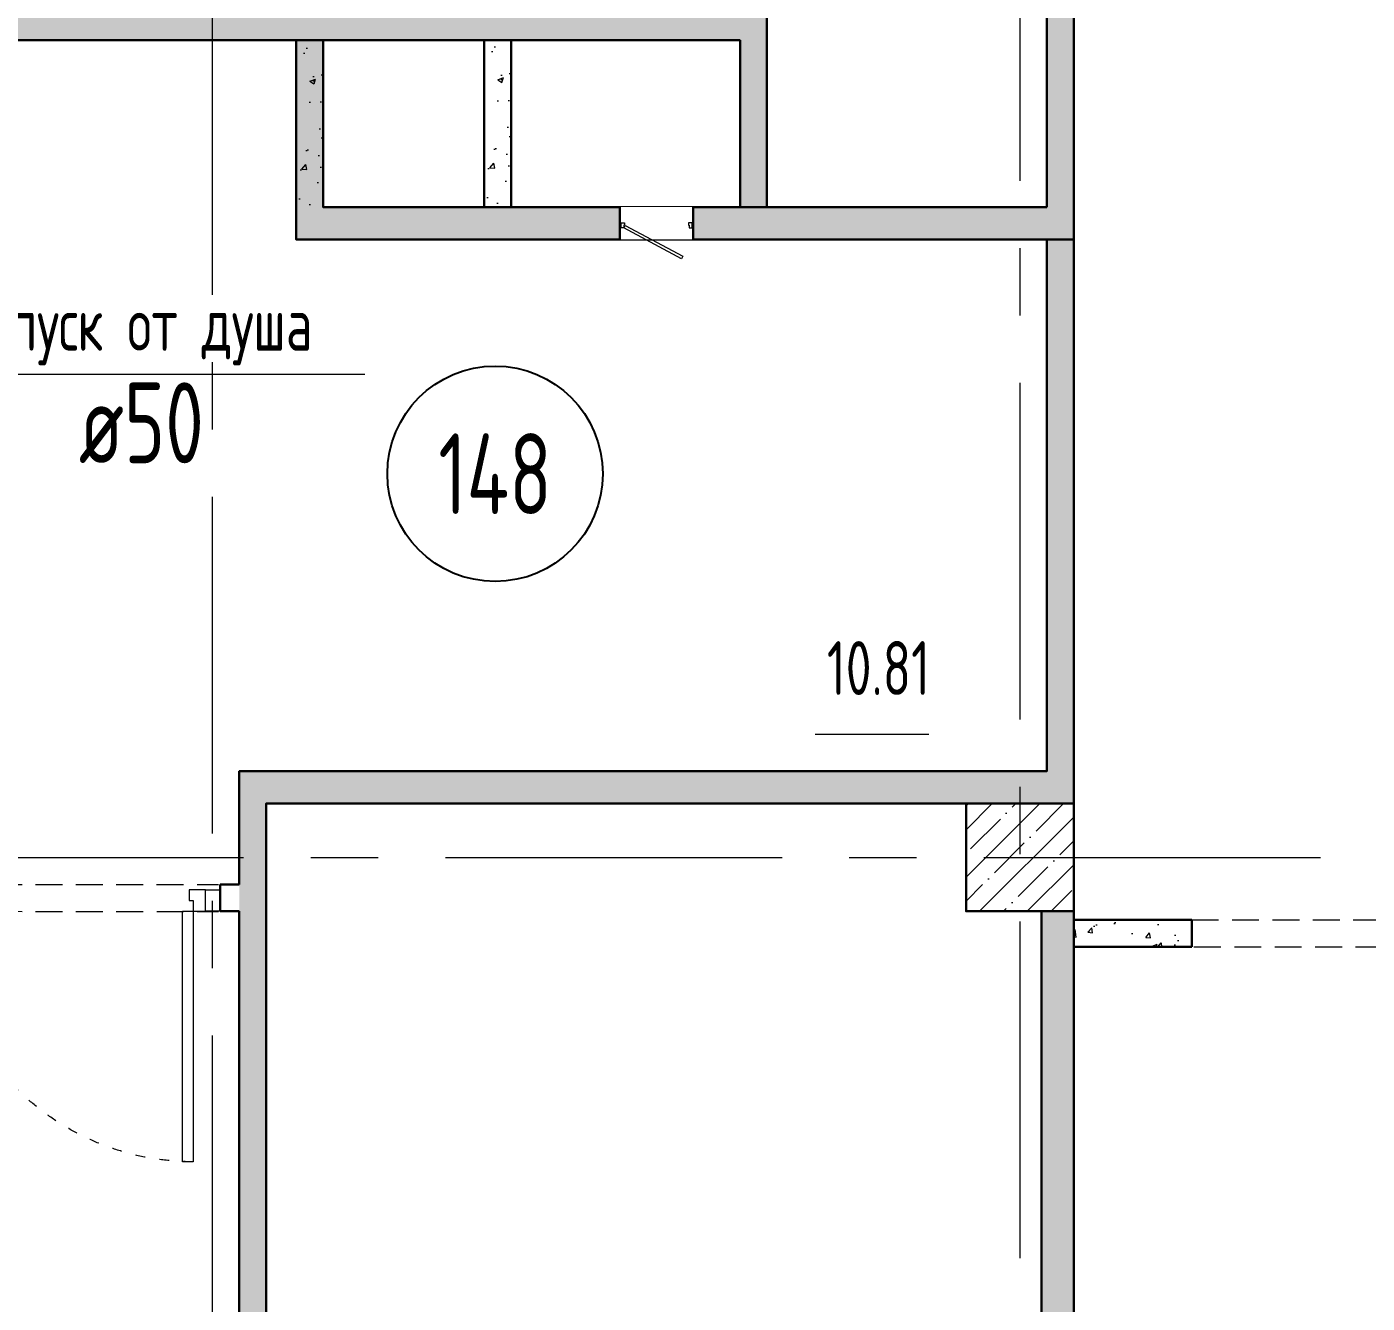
# Model space of a CAD drawing. Header units: millimetres. Extents: x -8689834 to 9420486, y -73560 to 166298.
# Drawn here: x -203923 to -198944, y 104946 to 109685 of the extents above; entities that cross this region are included whole.
import ezdxf
from ezdxf import colors
from ezdxf.entities.mleader import LeaderData, LeaderLine
from ezdxf.enums import TextEntityAlignment as Align
from ezdxf.math import Vec2, Vec3

# ---------------------------------------------------------------- set-up
doc = ezdxf.new("R2010")
doc.units = ezdxf.units.MM
doc.header["$MEASUREMENT"] = 0
for name, pattern in [('ACAD_ISO03W100', [30, 12, -18]), ('ADSK_Штриховая_ш2 п1', [3, 2, -1]), ('CENTER', [2, 1.25, -0.25, 0.25, -0.25])]:
    doc.linetypes.add(name, pattern=pattern)
doc.layers.get('0').update_dxf_attribs({"color": 250, "lineweight": 9})
for name, color, linetype, lineweight in [('АР_Двери', 175, 'Continuous', 18), ('АР_Колонны', 250, 'Continuous', 30), ('АР_Колонны Штрих', 250, 'Continuous', 5), ('АР_Маркер экспликации', 239, 'Continuous', 13), ('АР_Номер помещения', 1, 'Continuous', 25), ('АР_Оси', 195, 'Continuous', 9), ('АР_Отметки', 250, 'Continuous', 15), ('АР_Перегородки газоблок', 165, 'Continuous', 30), ('АР_Перегородки газоблок_Штрих', 165, 'Continuous', 5), ('АР_Помещения_площадь', 19, 'Continuous', 9), ('АР_тонкая линия', 250, 'Continuous', 0), ('ВК_канализация', 32, 'Continuous', 15), ('Задания на лючки', 32, 'Continuous', 15)]:
    doc.layers.add(name, color=color, linetype=linetype, lineweight=lineweight)
doc.layers.add('АР_Кровля дорожки', color=245, linetype='Continuous')
doc.styles.add('ISOCPEUR', font='isocpeur.ttf', dxfattribs={"width": 0.7})
doc.styles.get("Standard").update_dxf_attribs({"font": 'isocpeur.ttf', "width": 0.7})
pattern_1 = [(50, (0, 0), (215.17805, -18.82564), [22.5, -247.5]), (355, (0, 0), (-41.6254, 225.65764), [18, -198]), (100.45144, (17.93, -1.57), (173.55265, 206.832), [19.12206, -210.34263]), (46.1842, (0, 60), (320.1724, -49.65578), [33.75, -371.25]), (96.63564, (26.68, 55.86), (280.3986, 292.2356), [28.6831, -315.51413]), (351.18416, (0, 60), (280.3986, 292.2356), [27, -297]), (21, (30, 45), (179.07212, -120.78567), [22.5, -247.5]), (326, (30, 45), (72.9946, 217.54501), [18, -198]), (71.45144, (44.92, 34.93), (252.06671, 96.75935), [19.12206, -210.34263]), (37.5, (0, 0), (3.647957, 99.868156), [0, -195.6, 0, -201, 0, -198.75]), (7.5, (0, 0), (78.92086, 118.323514), [0, -114.6, 0, -191.1, 0, -75.75]), (327.5, (-66.9, 0), (160.14673, -6.766462), [0, -75, 0, -234, 0, -310.5]), (317.5, (-96.9, 0), (174.95585, 30.031495), [0, -97.5, 0, -155.4, 0, -220.5])]

# ---------------------------------------------------------------- blocks, each defined once
blk = doc.blocks.new('*U274')
at = {"layer": 'АР_Номер помещения', "color": 7}
blk.add_circle((-1058.9, -839.6), 400, dxfattribs=at)
at = {"layer": 'АР_Помещения_площадь', "color": 7}
blk.add_line((551.8, -1807.3), (129.5, -1807.3), dxfattribs=at)
at = {"color": 7, "style": 'ISOCPEUR', "width": 0.7, "flags": 1}
blk.add_attdef('КАТЕГОРИЯ', (-499.2, -2092.2), '', height=250, dxfattribs=at)
at = {"layer": 'АР_Номер помещения', "color": 7, "style": 'ISOCPEUR', "width": 0.7}
blk.add_attdef('НОМЕР_ПОМЕЩЕНИЯ', text='', height=300, dxfattribs=at).set_placement((-1058.9, -839.6), align=Align.MIDDLE_CENTER)
at = {"layer": 'АР_Помещения_площадь', "color": 7, "lineweight": 30, "width": 0.7, "flags": 104}
blk.add_attdef('ИМЯ_ПОМЕЩЕНИЯ', text='', height=100, dxfattribs=at).set_placement((157.6, 1217.1), align=Align.MIDDLE_CENTER)
at = {"layer": 'АР_Помещения_площадь', "color": 7, "style": 'ISOCPEUR', "width": 0.7}
blk.add_attdef('ПЛОЩАДЬ_ПОМЕЩЕНИЯ', text='', height=200, dxfattribs=at).set_placement((556.7, -1560.8), align=Align.MIDDLE_RIGHT)
blk = doc.blocks.new('*U373')
blk.add_lwpolyline([(-100, 80), (-100, 1010), (-140, 1010), (-140, 80)], close=True)
for points in [[(-1130, 0), (-1130, 80), (-1075, 80), (-1075, 0), (-1130, 0)], [(-1075, 80), (-1075, 0), (-1015, 0), (-1015, 40), (-1030, 40), (-1030, 80), (-1075, 80)], [(-55, 80), (-55, 0), (-115, 0), (-115, 40), (-100, 40), (-100, 80), (-55, 80)], [(0, 0), (0, 80), (-55, 80), (-55, 0), (0, 0)]]:
    blk.add_lwpolyline(points)
at = {"linetype": 'ACAD_ISO03W100', "ltscale": 3}
blk.add_arc((-100, 80), 930, 90, 180, dxfattribs=at)
blk = doc.blocks.new('_DotSmall')
at = {"color": 0, "linetype": 'ByBlock', "const_width": 0.5}
blk.add_lwpolyline([(-0.0625, 0, 1), (0.0625, 0, 1)], format="xyb", close=True, dxfattribs=at)
blk = doc.blocks.new('*U1519')
at = {"color": 7}
blk.add_wipeout([(-565, 218), (445, 218), (445, -226), (-565, -226)], dxfattribs=at)
at = {"lineweight": 30}
for p, q in [((-565, 218), (-565, -226)), ((445, 218), (445, -226))]:
    blk.add_line(p, q, dxfattribs=at)
for p, q in [((-530, 60), (-565, 60)), ((-550, 60), (-550, -10)), ((-550, -10), (-550, 60)), ((-510, 60), (-530, 60)), ((-510, 20), (-510, 60)), ((-500, 20), (-510, 20)), ((-500, -10), (-500, 20)), ((380, -10), (380, 20)), ((380, 20), (390, 20)), ((390, 20), (390, 60)), ((390, 60), (410, 60)), ((410, 60), (445, 60)), ((430, 60), (430, -10)), ((430, -10), (430, 60)), ((-565, -10), (-530, -10)), ((-530, -10), (-500, -10)), ((410, -10), (380, -10)), ((445, -10), (410, -10))]:
    blk.add_line(p, q)
blk.add_lwpolyline([(389, 60), (370, 25), (-424, 448), (-406, 483)], close=True)
blk = doc.blocks.new('Подложка')
at = {"layer": 'АР_Колонны Штрих', "ltscale": 100}
h = blk.add_hatch(dxfattribs=at)
h.set_pattern_fill('ANSI35', scale=500)
h.set_pattern_definition([(45, (-1157486.01, 146672.16), (-88.388348, 88.388348), []), (45, (-1157397.63, 146672.16), (-88.388348, 88.388348), [156.25, -31.25, 0, -31.25])])
h.paths.add_polyline_path([(-200033.92, 106800.68), (-200433.92, 106800.68), (-200433.92, 106400.68), (-200033.92, 106400.68)])
at = {"layer": 'АР_Перегородки газоблок_Штрих', "ltscale": 100}
h = blk.add_hatch(dxfattribs=at)
h.set_pattern_fill('AR-CONC', scale=30)
h.set_pattern_definition(pattern_1)
h.paths.add_polyline_path([(-210461.84, 109734.71), (-210361.84, 109634.71)], flags=17)
h.paths.add_polyline_path([(-201173.39, 109734.71), (-201293.39, 109734.71), (-210461.84, 109734.71), (-210361.84, 109634.71), (-202922.38, 109634.71), (-202922.38, 109061.23), (-202922.38, 108895.28), (-200133.92, 108895.28), (-200133.92, 106920.63), (-203133.86, 106920.63), (-203133.86, 104807.67), (-203241.85, 104807.72), (-203241.88, 104707.72), (-203033.92, 104707.67), (-203033.92, 106800.68), (-200033.92, 106800.68), (-200033.92, 110700.94), (-201173.39, 110702.54), (-201273.39, 110702.54), (-201273.39, 109734.71), (-201173.39, 109734.71), (-201173.39, 110062.09), (-201173.39, 110600.94), (-201171.31, 110600.94), (-200133.92, 110600.94), (-200133.92, 109015.28), (-201173.39, 109015.28)])
h.paths.add_polyline_path([(-201273.39, 109634.71), (-201273.39, 109014.71), (-202822.38, 109014.71), (-202822.38, 109634.71)], flags=16)
h.paths.add_polyline_path([(-202969.99, 109634.71), (-202849.5, 109634.71)], flags=17)
h = blk.add_hatch(dxfattribs=at)
h.set_pattern_fill('AR-CONC', scale=30)
h.set_pattern_definition([(50, (-698.25, -5.25), (215.17805, -18.82564), [22.5, -247.5]), (355, (-698.25, -5.25), (-41.6254, 225.65764), [18, -198]), (100.45144, (-680.32, -6.82), (173.55265, 206.832), [19.12206, -210.34263]), (46.1842, (-698.25, 54.75), (320.1724, -49.65578), [33.75, -371.25]), (96.63564, (-671.57, 50.6), (280.3986, 292.2356), [28.6831, -315.51413]), (351.18416, (-698.25, 54.75), (280.3986, 292.2356), [27, -297]), (21, (-668.25, 39.75), (179.07212, -120.78567), [22.5, -247.5]), (326, (-668.25, 39.75), (72.9946, 217.54501), [18, -198]), (71.45144, (-653.33, 29.69), (252.06671, 96.75935), [19.12206, -210.34263]), (37.5, (-698.25, -5.25), (3.647957, 99.868156), [0, -195.6, 0, -201, 0, -198.75]), (7.5, (-698.25, -5.25), (78.92086, 118.323514), [0, -114.6, 0, -191.1, 0, -75.75]), (327.5, (-765.15, -5.25), (160.14673, -6.766462), [0, -75, 0, -234, 0, -310.5]), (317.5, (-795.15, -5.25), (174.95585, 30.031495), [0, -97.5, 0, -155.4, 0, -220.5])])
h.paths.add_polyline_path([(-202822.38, 109634.71), (-202922.38, 109634.71), (-202922.38, 109010.03), (-202822.38, 109010.03)])
h = blk.add_hatch(dxfattribs=at)
h.set_pattern_fill('AR-CONC', scale=30)
h.set_pattern_definition(pattern_1)
h.paths.add_polyline_path([(-202124.13, 109634.71), (-202224.13, 109634.71), (-202224.13, 109015.28), (-202124.13, 109015.28)])
h = blk.add_hatch(dxfattribs=at)
h.set_pattern_fill('AR-CONC', scale=30)
h.set_pattern_definition(pattern_1)
h.paths.add_polyline_path([(-200034.14, 106400.68), (-200154.14, 106400.68), (-200154.11, 100800.68), (-200034.11, 100800.68)])
h = blk.add_hatch(dxfattribs=at)
h.set_pattern_fill('AR-CONC', scale=30)
h.set_pattern_definition([(50, (0, 20), (215.17805, -18.82564), [22.5, -247.5]), (355, (0, 20), (-41.6254, 225.65764), [18, -198]), (100.45144, (17.93, 18.43), (173.55265, 206.832), [19.12206, -210.34263]), (46.1842, (0, 80), (320.1724, -49.65578), [33.75, -371.25]), (96.63564, (26.68, 75.86), (280.3986, 292.2356), [28.6831, -315.51413]), (351.18416, (0, 80), (280.3986, 292.2356), [27, -297]), (21, (30, 65), (179.07212, -120.78567), [22.5, -247.5]), (326, (30, 65), (72.9946, 217.54501), [18, -198]), (71.45144, (44.92, 54.93), (252.06671, 96.75935), [19.12206, -210.34263]), (37.5, (0, 20), (3.647957, 99.868156), [0, -195.6, 0, -201, 0, -198.75]), (7.5, (0, 20), (78.92086, 118.323514), [0, -114.6, 0, -191.1, 0, -75.75]), (327.5, (-66.9, 20), (160.14673, -6.766462), [0, -75, 0, -234, 0, -310.5]), (317.5, (-96.9, 20), (174.95585, 30.031495), [0, -97.5, 0, -155.4, 0, -220.5])])
h.paths.add_polyline_path([(-200033.92, 106369.37), (-200033.92, 106269.37), (-199595.84, 106269.37), (-199595.84, 106369.37)])
at = {"layer": 'АР_Колонны', "color": 7, "ltscale": 100}
blk.add_lwpolyline([(-200433.92, 106800.68), (-200033.92, 106800.68), (-200033.92, 106400.68), (-200433.92, 106400.68)], close=True, dxfattribs=at)
at = {"layer": 'АР_Оси', "color": 7, "linetype": 'CENTER', "ltscale": 1000}
for p, q in [((-203233.82, 135939.87), (-203233.82, 80207.53)), ((-200233.92, 134363.15), (-200233.92, 78630.8)), ((-224367.61, 106600.68), (-141189.21, 106600.68))]:
    blk.add_line(p, q, dxfattribs=at)
at = {"layer": 'АР_Перегородки газоблок', "color": 7, "ltscale": 100}
for p, q in [((-201173.39, 110600.94), (-201173.39, 109015.28)), ((-200133.92, 109015.28), (-200133.92, 110600.94)), ((-210361.84, 109634.71), (-201273.39, 109634.71)), ((-203204.37, 106500.68), (-203133.86, 106500.68)), ((-203204.37, 106400.68), (-203204.37, 106500.68)), ((-203204.37, 106400.68), (-203133.86, 106400.68)), ((-203133.86, 104807.67), (-203133.86, 106400.68)), ((-199595.84, 106269.37), (-199595.84, 106369.37)), ((-200033.92, 106269.37), (-199595.84, 106269.37))]:
    blk.add_line(p, q, dxfattribs=at)
for points in [[(-200033.92, 110700.99), (-200033.92, 106800.68), (-203033.92, 106800.68), (-203033.92, 104707.67)], [(-200033.92, 108895.28), (-202922.38, 108895.28), (-202922.38, 109634.71)], [(-200133.92, 109015.28), (-202822.38, 109015.28), (-202822.38, 109634.71)], [(-202224.13, 109014.71), (-202224.13, 109634.71)], [(-202124.13, 109015.28), (-202124.13, 109634.71)], [(-201273.39, 109015.28), (-201273.39, 109634.71)], [(-200133.92, 108895.28), (-200133.92, 106920.63), (-203133.86, 106920.63)], [(-203133.86, 106500.68), (-203133.86, 106920.63), (-203013.92, 106920.63)], [(-203133.86, 106400.63), (-203133.86, 106400.68)], [(-200153.92, 106400.68), (-200153.92, 104687.72)], [(-200033.92, 106400.68), (-200033.92, 100800.68)], [(-200033.92, 106369.37), (-199595.84, 106369.37)]]:
    blk.add_lwpolyline(points, dxfattribs=at)
at = {"layer": 'АР_тонкая линия', "color": 7, "linetype": 'ADSK_Штриховая_ш2 п1', "ltscale": 50}
for p, q in [((-204340.52, 106500.74), (-203210.49, 106500.49)), ((-204340.43, 106400.74), (-203210.43, 106400.26)), ((-199595.84, 106369.37), (-197912.84, 106369.37)), ((-199587.34, 106269.37), (-197847.41, 106269.16))]:
    blk.add_line(p, q, dxfattribs=at)
at = {"layer": 'АР_Двери', "color": 7, "xscale": -1, "rotation": 180}
blk.add_blockref('*U373', (-203204.37, 106480.68), dxfattribs=at)
at = {"layer": 'АР_Маркер экспликации', "color": 7}
ref = blk.add_blockref('*U274', (-201124.54, 108864.77), dxfattribs=at)
ref.add_attrib('НОМЕР_ПОМЕЩЕНИЯ', '148', dxfattribs={"layer": 'АР_Номер помещения', "color": 7, "height": 300, "style": 'ISOCPEUR', "width": 0.7}).set_placement((-202183.44, 108025.18), align=Align.MIDDLE_CENTER)
ref.add_attrib('ПЛОЩАДЬ_ПОМЕЩЕНИЯ', '10.81', dxfattribs={"layer": 'АР_Помещения_площадь', "color": 7, "height": 200, "style": 'ISOCPEUR', "width": 0.7}).set_placement((-200567.85, 107303.93), align=Align.MIDDLE_RIGHT)
at = {"layer": 'АР_Отметки', "color": 7}
ml = blk.add_multileader_mtext('Standard', dxfattribs=at)
ml.set_content('-0,180', color=7, style='ISOCPEUR')
ml.set_leader_properties(color=256, linetype='Continuous', lineweight=-1)
ml.set_arrow_properties(name='DOTSMALL')
ml.build(insert=Vec2(0, 0))
ml.multileader.update_dxf_attribs({"has_text_frame": 1, "text_left_attachment_type": 4, "text_right_attachment_type": 4, "dogleg_length": 100, "arrow_head_size": 180})
ctx = ml.context
ctx.base_point, ctx.char_height, ctx.arrow_head_size, ctx.landing_gap_size, ctx.plane_origin = Vec3(-204920.73, 122356.47), 250, 180, 50, Vec3(-207081.94, 121407.72)
ctx.left_attachment, ctx.right_attachment = 4, 4
notes = []
notes.append((ctx, [(0, (0, 0, 0), (0, 0), (1, 0), 1, [])]))
ctx.mtext.insert, ctx.mtext.width, ctx.mtext.line_spacing_style, ctx.mtext.flow_direction = Vec3(-204870.73, 122689.8), 852.697, 2, 5
ml = blk.add_multileader_mtext('Standard', dxfattribs=at)
ml.set_content('{\\W0.8;-2,730}', color=7, style='ISOCPEUR')
ml.set_leader_properties(color=256, linetype='Continuous', lineweight=-1)
ml.set_arrow_properties(name='DOTSMALL')
ml.build(insert=Vec2(0, 0))
ml.multileader.update_dxf_attribs({"has_text_frame": 1, "text_left_attachment_type": 4, "text_right_attachment_type": 4, "dogleg_length": 100, "arrow_head_size": 180})
ctx = ml.context
ctx.base_point, ctx.char_height, ctx.arrow_head_size, ctx.landing_gap_size, ctx.plane_origin = Vec3(-314791.32, 121809.02, 0), 250, 180, 50, Vec3(-319449.83, 117956.71, 0)
ctx.left_attachment, ctx.right_attachment = 4, 4
notes.append((ctx, [(0, (0, 0, 0), (0, 0), (1, 0), 1, [])]))
ctx.mtext.insert, ctx.mtext.width, ctx.mtext.defined_height, ctx.mtext.line_spacing_style, ctx.mtext.flow_direction = Vec3(-314741.32, 122142.35, 0), 769.989, 343.89, 2, 5
ml = blk.add_multileader_mtext('Standard', dxfattribs=at)
ml.set_content('-0,180', color=7, style='ISOCPEUR')
ml.set_leader_properties(color=256, linetype='Continuous', lineweight=-1)
ml.set_arrow_properties(name='DOTSMALL')
ml.build(insert=Vec2(0, 0))
ml.multileader.update_dxf_attribs({"has_text_frame": 1, "text_left_attachment_type": 4, "text_right_attachment_type": 4, "dogleg_length": 100, "arrow_head_size": 180})
ctx = ml.context
ctx.base_point, ctx.char_height, ctx.arrow_head_size, ctx.landing_gap_size, ctx.plane_origin = Vec3(-211105.41, 105417.26), 250, 180, 50, Vec3(-213266.62, 104468.51)
ctx.left_attachment, ctx.right_attachment = 4, 4
notes.append((ctx, [(0, (0, 0, 0), (0, 0), (1, 0), 1, [])]))
ctx.mtext.insert, ctx.mtext.width, ctx.mtext.line_spacing_style, ctx.mtext.flow_direction = Vec3(-211055.41, 105750.6), 852.697, 2, 5
for ctx, leaders in notes:
    for number, flags, end, landing, length, lines in leaders:
        leader = LeaderData()
        leader.index, (leader.has_last_leader_line, leader.has_dogleg_vector, leader.attachment_direction) = number, flags
        leader.last_leader_point, leader.dogleg_vector, leader.dogleg_length = Vec3(end), Vec3(landing), length
        for number, points, colour, breaks in lines:
            line = LeaderLine()
            line.index, line.vertices, line.color, line.breaks = number, Vec3.list(points), colors.encode_raw_color(colour), breaks
            leader.lines.append(line)
        ctx.leaders.append(leader)
at = {"layer": 'Задания на лючки', "color": 7, "xscale": 0.2701273999331003, "yscale": 0.2701273999331003, "zscale": 0.2701273999331003, "rotation": 180.0022807060942}
blk.add_blockref('*U1519', (-201600.35, 108954.22), dxfattribs=at)
at = {"layer": 'АР_Отметки', "color": 7}
ml = blk.add_multileader_mtext('Standard', dxfattribs=at)
ml.set_content('{\\W0.8;-2,430}', color=7, style='ISOCPEUR')
ml.set_leader_properties(color=256, linetype='Continuous', lineweight=-1)
ml.set_arrow_properties(name='DOTSMALL')
ml.build(insert=Vec2(0, 0))
ml.multileader.update_dxf_attribs({"has_text_frame": 1, "text_left_attachment_type": 4, "text_right_attachment_type": 4, "dogleg_length": 100, "arrow_head_size": 180})
ctx = ml.context
ctx.base_point, ctx.char_height, ctx.arrow_head_size, ctx.landing_gap_size, ctx.plane_origin = Vec3(-301002.25, 120038.58), 250, 180, 50, Vec3(-299949.55, 118383.41)
ctx.left_attachment, ctx.right_attachment = 4, 4
notes = []
notes.append((ctx, [(0, (0, 0, 0), (0, 0), (1, 0), 1, [])]))
ctx.mtext.insert, ctx.mtext.width, ctx.mtext.line_spacing_style, ctx.mtext.flow_direction = Vec3(-300952.25, 120371.92), 852.697, 2, 5
ml = blk.add_multileader_mtext('Standard', dxfattribs=at)
ml.set_content('{\\W0.8;-2,430}', color=7, style='ISOCPEUR')
ml.set_leader_properties(color=256, linetype='Continuous', lineweight=-1)
ml.set_arrow_properties(name='DOTSMALL')
ml.build(insert=Vec2(0, 0))
ml.multileader.update_dxf_attribs({"has_text_frame": 1, "text_left_attachment_type": 4, "text_right_attachment_type": 4, "dogleg_length": 100, "arrow_head_size": 180})
ctx = ml.context
ctx.base_point, ctx.char_height, ctx.arrow_head_size, ctx.landing_gap_size, ctx.plane_origin = Vec3(-336711.89, 117132.66), 250, 180, 50, Vec3(-335659.19, 115477.48)
ctx.left_attachment, ctx.right_attachment = 4, 4
notes.append((ctx, [(0, (0, 0, 0), (0, 0), (1, 0), 1, [])]))
ctx.mtext.insert, ctx.mtext.width, ctx.mtext.line_spacing_style, ctx.mtext.flow_direction = Vec3(-336661.89, 117465.99), 852.697, 2, 5
for ctx, leaders in notes:
    for number, flags, end, landing, length, lines in leaders:
        leader = LeaderData()
        leader.index, (leader.has_last_leader_line, leader.has_dogleg_vector, leader.attachment_direction) = number, flags
        leader.last_leader_point, leader.dogleg_vector, leader.dogleg_length = Vec3(end), Vec3(landing), length
        for number, points, colour, breaks in lines:
            line = LeaderLine()
            line.index, line.vertices, line.color, line.breaks = number, Vec3.list(points), colors.encode_raw_color(colour), breaks
            leader.lines.append(line)
        ctx.leaders.append(leader)

msp = doc.modelspace()

# ---------------------------------------------------------------- block references
at = {"layer": 'АР_Кровля дорожки', "color": 7}
msp.add_blockref('Подложка', (0, 0), dxfattribs=at)

# ---------------------------------------------------------------- next in the draw order: linework, layer by layer
at = {"layer": 'ВК_канализация', "color": 18, "lineweight": 13, "ltscale": 500, "true_color": 0x000000, "elevation": 0}
msp.add_lwpolyline([(-205244.8, 109184.7), (-204183.1, 108395.1), (-202667.8, 108395.1)], dxfattribs=at)

# ---------------------------------------------------------------- next in the draw order: texts
at = {"layer": 'ВК_канализация', "color": 18, "ltscale": 100, "true_color": 0x000000, "attachment_point": 4, "style": 'ISOCPEUR'}
for s, insert, char_height, width in [('Опуск от душа', (-204102.2, 108554.8), 200, 5891.51), ('\\pxi-1,l1,t1,5;ø50', (-203729.6, 108214.4), 300, 7500)]:
    msp.add_mtext(s, dxfattribs=dict(at, insert=insert, char_height=char_height, width=width))

doc.saveas('drawing.dxf')
